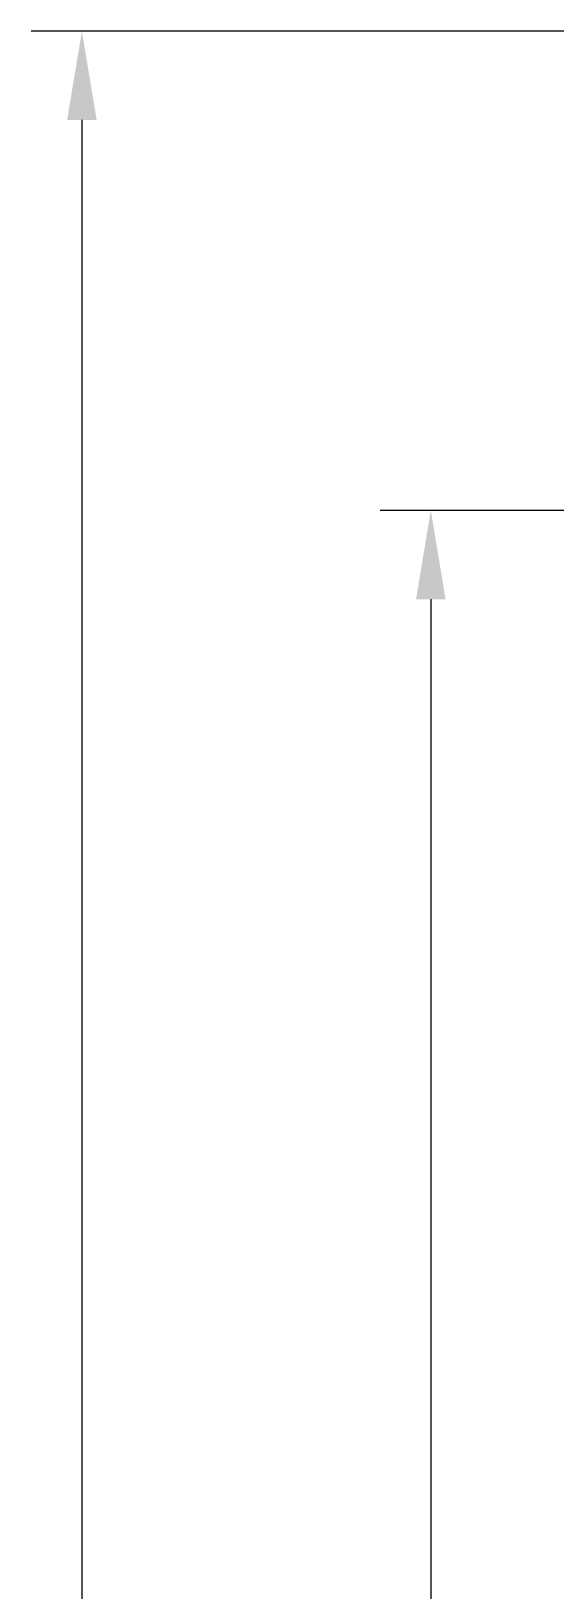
# Model space of a CAD drawing. Extents: x 3627 to 4221, y 1255 to 1675.
# Drawn here: x 3927.9 to 3948.6, y 1575.4 to 1636.9 of the extents above; entities that cross this region are included whole.
import ezdxf

# ---------------------------------------------------------------- set-up
doc = ezdxf.new("R2010")
doc.units = 0
doc.header["$LTSCALE"] = 7
doc.header["$MEASUREMENT"] = 0
doc.layers.add('D', color=2, linetype='CONTINUOUS')

msp = doc.modelspace()

# ---------------------------------------------------------------- linework, layer by layer
at = {"layer": 'D'}
for p, q in [((3967.803, 1636.89), (3927.915, 1636.89)), ((3929.915, 1633.39), (3929.915, 1285.348)), ((3969.368, 1618), (3941.671, 1618)), ((3943.671, 1614.5), (3943.671, 1285.348))]:
    msp.add_line(p, q, dxfattribs=at)
for points in [[(3929.332, 1633.39), (3930.499, 1633.39), (3929.915, 1636.89)], [(3943.088, 1614.5), (3944.254, 1614.5), (3943.671, 1618)]]:
    msp.add_solid(points, dxfattribs=at)

doc.saveas('drawing.dxf')
